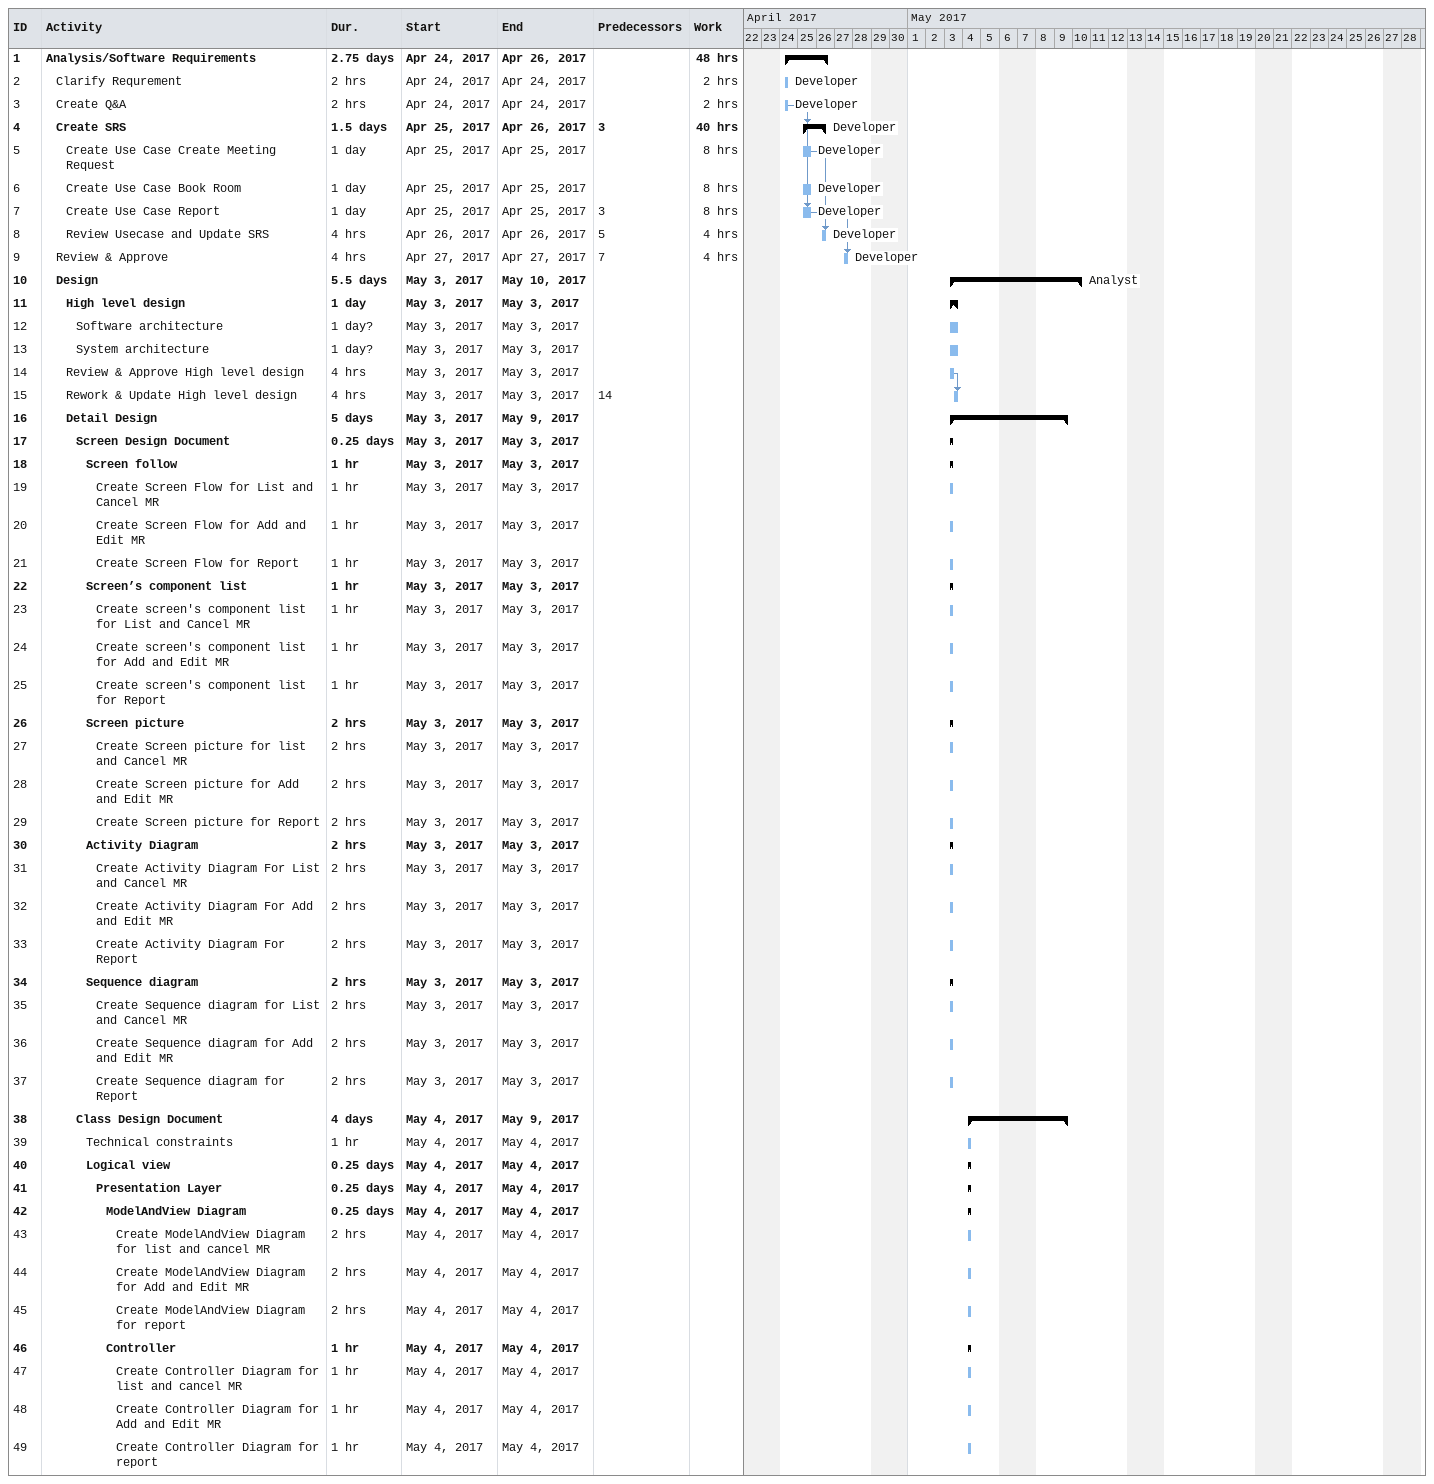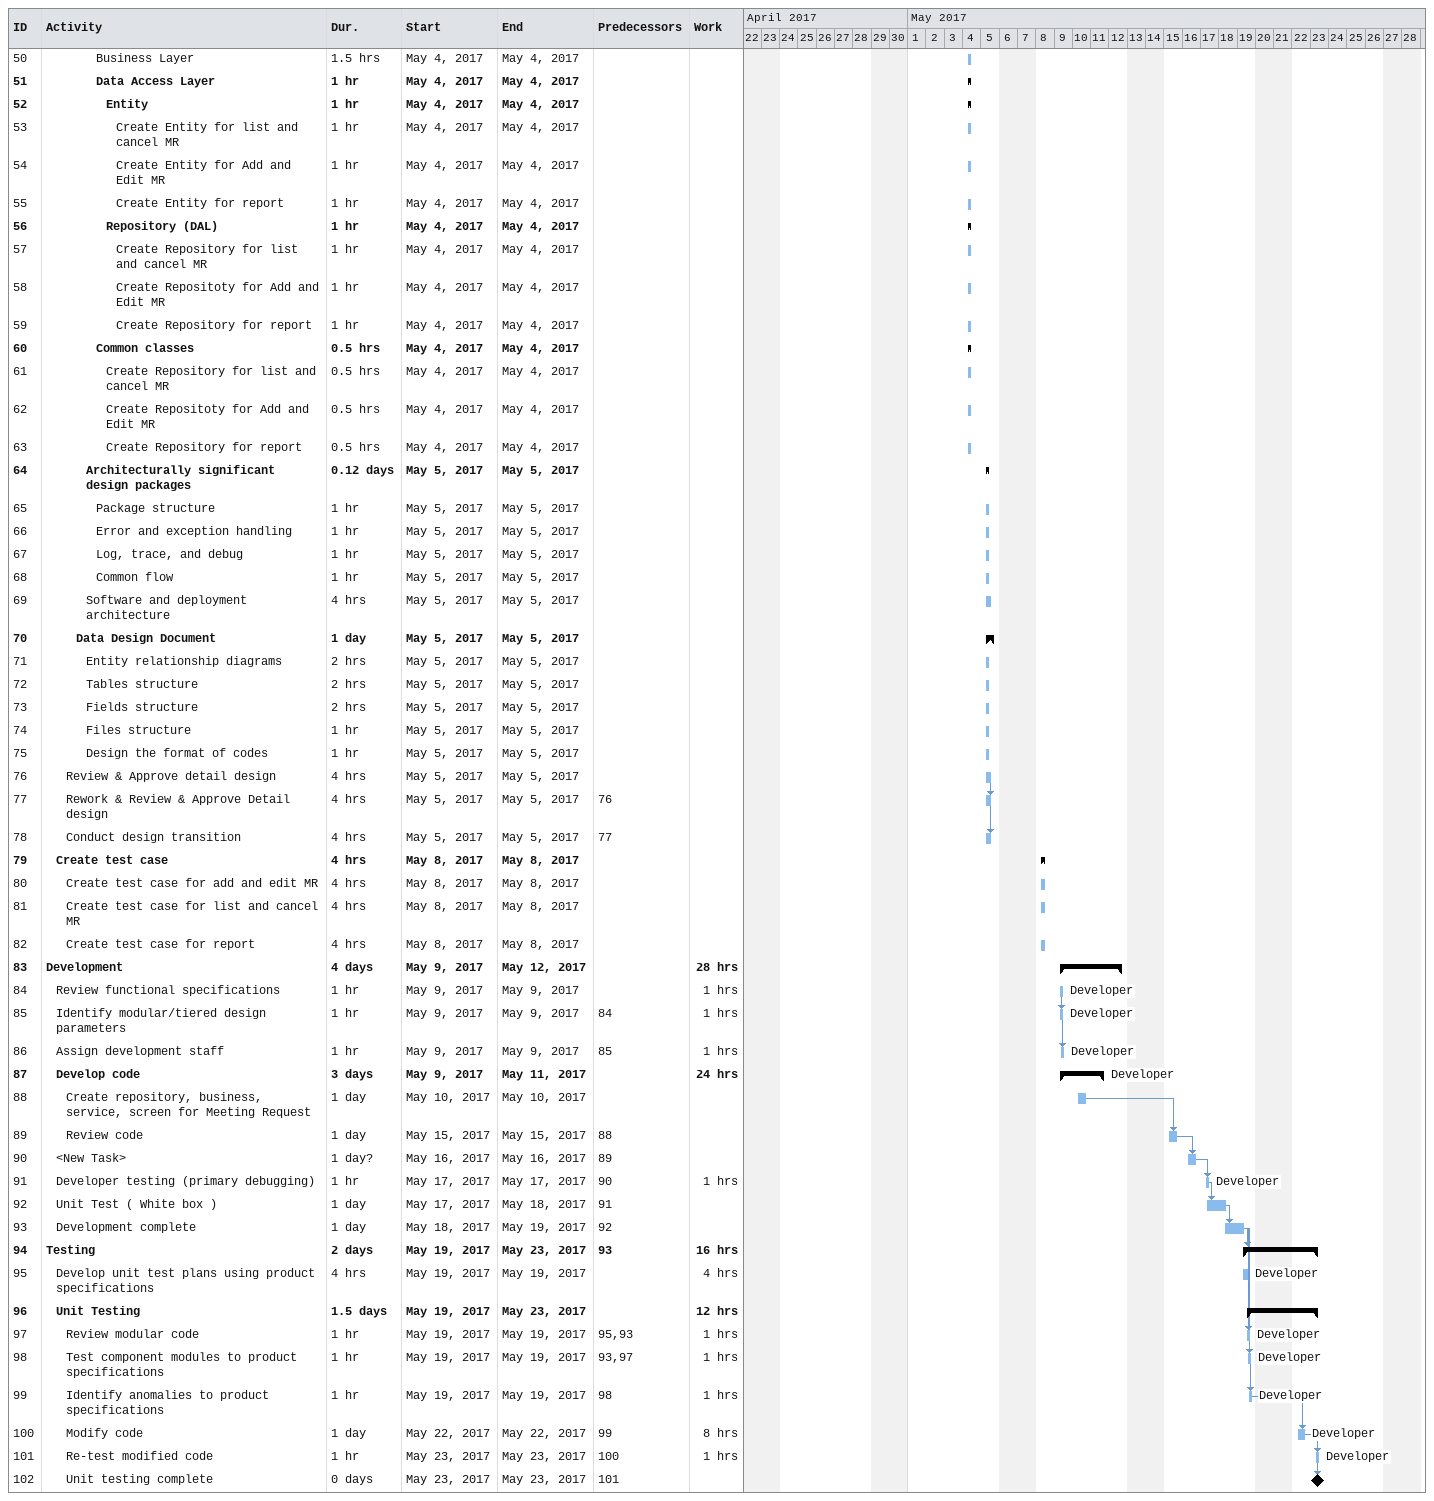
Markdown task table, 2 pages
| ID | Level | Task | Duration | Start | Finish | Predecessors | Resources | Work (h) |
|---|---|---|---|---|---|---|---|---|
| 1 | 1 | **Analysis/Software Requirements** | 2.75d | 2017-04-24 | 2017-04-26 |  |  | 48 |
| 2 | 2 | Clarify Requrement | 2h | 2017-04-24 | 2017-04-24 |  | Developer | 2 |
| 3 | 2 | Create Q&A | 2h | 2017-04-24 | 2017-04-24 |  | Developer | 2 |
| 4 | 2 | **Create SRS** | 1.5d | 2017-04-25 | 2017-04-26 | 3 | Developer | 40 |
| 5 | 3 | Create Use Case Create Meeting Request | 1d | 2017-04-25 | 2017-04-25 |  | Developer | 8 |
| 6 | 3 | Create Use Case Book Room | 1d | 2017-04-25 | 2017-04-25 |  | Developer | 8 |
| 7 | 3 | Create Use Case Report | 1d | 2017-04-25 | 2017-04-25 | 3 | Developer | 8 |
| 8 | 3 | Review Usecase and Update SRS | 4h | 2017-04-26 | 2017-04-26 | 5 | Developer | 4 |
| 9 | 2 | Review & Approve | 4h | 2017-04-27 | 2017-04-27 | 7 | Developer | 4 |
| 10 | 2 | **Design** | 5.5d | 2017-05-03 | 2017-05-10 |  | Analyst |  |
| 11 | 3 | **High level design** | 1d | 2017-05-03 | 2017-05-03 |  |  |  |
| 12 | 4 | Software architecture | 1d? | 2017-05-03 | 2017-05-03 |  |  |  |
| 13 | 4 | System architecture | 1d? | 2017-05-03 | 2017-05-03 |  |  |  |
| 14 | 3 | Review & Approve High level design | 4h | 2017-05-03 | 2017-05-03 |  |  |  |
| 15 | 3 | Rework & Update High level design | 4h | 2017-05-03 | 2017-05-03 | 14 |  |  |
| 16 | 3 | **Detail Design** | 5d | 2017-05-03 | 2017-05-09 |  |  |  |
| 17 | 4 | **Screen Design Document** | 0.25d | 2017-05-03 | 2017-05-03 |  |  |  |
| 18 | 5 | **Screen follow** | 1h | 2017-05-03 | 2017-05-03 |  |  |  |
| 19 | 6 | Create Screen Flow for List and Cancel MR | 1h | 2017-05-03 | 2017-05-03 |  |  |  |
| 20 | 6 | Create Screen Flow for Add and Edit MR | 1h | 2017-05-03 | 2017-05-03 |  |  |  |
| 21 | 6 | Create Screen Flow for Report | 1h | 2017-05-03 | 2017-05-03 |  |  |  |
| 22 | 5 | **Screen’s component list** | 1h | 2017-05-03 | 2017-05-03 |  |  |  |
| 23 | 6 | Create screen's component list for List and Cancel MR | 1h | 2017-05-03 | 2017-05-03 |  |  |  |
| 24 | 6 | Create screen's component list for Add and Edit MR | 1h | 2017-05-03 | 2017-05-03 |  |  |  |
| 25 | 6 | Create screen's component list for Report | 1h | 2017-05-03 | 2017-05-03 |  |  |  |
| 26 | 5 | **Screen picture** | 2h | 2017-05-03 | 2017-05-03 |  |  |  |
| 27 | 6 | Create Screen picture for list and Cancel MR | 2h | 2017-05-03 | 2017-05-03 |  |  |  |
| 28 | 6 | Create Screen picture for Add and Edit MR | 2h | 2017-05-03 | 2017-05-03 |  |  |  |
| 29 | 6 | Create Screen picture for Report | 2h | 2017-05-03 | 2017-05-03 |  |  |  |
| 30 | 5 | **Activity Diagram** | 2h | 2017-05-03 | 2017-05-03 |  |  |  |
| 31 | 6 | Create Activity Diagram For List and Cancel MR | 2h | 2017-05-03 | 2017-05-03 |  |  |  |
| 32 | 6 | Create Activity Diagram For Add and Edit MR | 2h | 2017-05-03 | 2017-05-03 |  |  |  |
| 33 | 6 | Create Activity Diagram For Report | 2h | 2017-05-03 | 2017-05-03 |  |  |  |
| 34 | 5 | **Sequence diagram** | 2h | 2017-05-03 | 2017-05-03 |  |  |  |
| 35 | 6 | Create Sequence diagram for List and Cancel MR | 2h | 2017-05-03 | 2017-05-03 |  |  |  |
| 36 | 6 | Create Sequence diagram for Add and Edit MR | 2h | 2017-05-03 | 2017-05-03 |  |  |  |
| 37 | 6 | Create Sequence diagram for Report | 2h | 2017-05-03 | 2017-05-03 |  |  |  |
| 38 | 4 | **Class Design Document** | 4d | 2017-05-04 | 2017-05-09 |  |  |  |
| 39 | 5 | Technical constraints | 1h | 2017-05-04 | 2017-05-04 |  |  |  |
| 40 | 5 | **Logical view** | 0.25d | 2017-05-04 | 2017-05-04 |  |  |  |
| 41 | 6 | **Presentation Layer** | 0.25d | 2017-05-04 | 2017-05-04 |  |  |  |
| 42 | 7 | **ModelAndView Diagram** | 0.25d | 2017-05-04 | 2017-05-04 |  |  |  |
| 43 | 8 | Create ModelAndView Diagram for list and cancel MR | 2h | 2017-05-04 | 2017-05-04 |  |  |  |
| 44 | 8 | Create ModelAndView Diagram for Add and Edit MR | 2h | 2017-05-04 | 2017-05-04 |  |  |  |
| 45 | 8 | Create ModelAndView Diagram for report | 2h | 2017-05-04 | 2017-05-04 |  |  |  |
| 46 | 7 | **Controller** | 1h | 2017-05-04 | 2017-05-04 |  |  |  |
| 47 | 8 | Create Controller Diagram for list and cancel MR | 1h | 2017-05-04 | 2017-05-04 |  |  |  |
| 48 | 8 | Create Controller Diagram for Add and Edit MR | 1h | 2017-05-04 | 2017-05-04 |  |  |  |
| 49 | 8 | Create Controller Diagram for report | 1h | 2017-05-04 | 2017-05-04 |  |  |  |
| 50 | 6 | Business Layer | 1.5h | 2017-05-04 | 2017-05-04 |  |  |  |
| 51 | 6 | **Data Access Layer** | 1h | 2017-05-04 | 2017-05-04 |  |  |  |
| 52 | 7 | **Entity** | 1h | 2017-05-04 | 2017-05-04 |  |  |  |
| 53 | 8 | Create Entity for list and cancel MR | 1h | 2017-05-04 | 2017-05-04 |  |  |  |
| 54 | 8 | Create Entity for Add and Edit MR | 1h | 2017-05-04 | 2017-05-04 |  |  |  |
| 55 | 8 | Create Entity for report | 1h | 2017-05-04 | 2017-05-04 |  |  |  |
| 56 | 7 | **Repository (DAL)** | 1h | 2017-05-04 | 2017-05-04 |  |  |  |
| 57 | 8 | Create Repository for list and cancel MR | 1h | 2017-05-04 | 2017-05-04 |  |  |  |
| 58 | 8 | Create Repositoty for Add and Edit MR | 1h | 2017-05-04 | 2017-05-04 |  |  |  |
| 59 | 8 | Create Repository for report | 1h | 2017-05-04 | 2017-05-04 |  |  |  |
| 60 | 6 | **Common classes** | 0.5h | 2017-05-04 | 2017-05-04 |  |  |  |
| 61 | 7 | Create Repository for list and cancel MR | 0.5h | 2017-05-04 | 2017-05-04 |  |  |  |
| 62 | 7 | Create Repositoty for Add and Edit MR | 0.5h | 2017-05-04 | 2017-05-04 |  |  |  |
| 63 | 7 | Create Repository for report | 0.5h | 2017-05-04 | 2017-05-04 |  |  |  |
| 64 | 5 | **Architecturally significant design packages** | 0.12d | 2017-05-05 | 2017-05-05 |  |  |  |
| 65 | 6 | Package structure | 1h | 2017-05-05 | 2017-05-05 |  |  |  |
| 66 | 6 | Error and exception handling | 1h | 2017-05-05 | 2017-05-05 |  |  |  |
| 67 | 6 | Log, trace, and debug | 1h | 2017-05-05 | 2017-05-05 |  |  |  |
| 68 | 6 | Common flow | 1h | 2017-05-05 | 2017-05-05 |  |  |  |
| 69 | 5 | Software and deployment architecture | 4h | 2017-05-05 | 2017-05-05 |  |  |  |
| 70 | 4 | **Data Design Document** | 1d | 2017-05-05 | 2017-05-05 |  |  |  |
| 71 | 5 | Entity relationship diagrams | 2h | 2017-05-05 | 2017-05-05 |  |  |  |
| 72 | 5 | Tables structure | 2h | 2017-05-05 | 2017-05-05 |  |  |  |
| 73 | 5 | Fields structure | 2h | 2017-05-05 | 2017-05-05 |  |  |  |
| 74 | 5 | Files structure | 1h | 2017-05-05 | 2017-05-05 |  |  |  |
| 75 | 5 | Design the format of codes | 1h | 2017-05-05 | 2017-05-05 |  |  |  |
| 76 | 3 | Review & Approve detail design | 4h | 2017-05-05 | 2017-05-05 |  |  |  |
| 77 | 3 | Rework & Review & Approve Detail design | 4h | 2017-05-05 | 2017-05-05 | 76 |  |  |
| 78 | 3 | Conduct design transition | 4h | 2017-05-05 | 2017-05-05 | 77 |  |  |
| 79 | 2 | **Create test case** | 4h | 2017-05-08 | 2017-05-08 |  |  |  |
| 80 | 3 | Create test case for add and edit MR | 4h | 2017-05-08 | 2017-05-08 |  |  |  |
| 81 | 3 | Create test case for list and cancel MR | 4h | 2017-05-08 | 2017-05-08 |  |  |  |
| 82 | 3 | Create test case for report | 4h | 2017-05-08 | 2017-05-08 |  |  |  |
| 83 | 1 | **Development** | 4d | 2017-05-09 | 2017-05-12 |  |  | 28 |
| 84 | 2 | Review functional specifications | 1h | 2017-05-09 | 2017-05-09 |  | Developer | 1 |
| 85 | 2 | Identify modular/tiered design parameters | 1h | 2017-05-09 | 2017-05-09 | 84 | Developer | 1 |
| 86 | 2 | Assign development staff | 1h | 2017-05-09 | 2017-05-09 | 85 | Developer | 1 |
| 87 | 2 | **Develop code** | 3d | 2017-05-09 | 2017-05-11 |  | Developer | 24 |
| 88 | 3 | Create repository, business, service, screen for Meeting Request | 1d | 2017-05-10 | 2017-05-10 |  |  |  |
| 89 | 3 | Review code | 1d | 2017-05-15 | 2017-05-15 | 88 |  |  |
| 90 | 2 | <New Task> | 1d? | 2017-05-16 | 2017-05-16 | 89 |  |  |
| 91 | 2 | Developer testing (primary debugging) | 1h | 2017-05-17 | 2017-05-17 | 90 | Developer | 1 |
| 92 | 2 | Unit Test ( White box ) | 1d | 2017-05-17 | 2017-05-18 | 91 |  |  |
| 93 | 2 | Development complete | 1d | 2017-05-18 | 2017-05-19 | 92 |  |  |
| 94 | 1 | **Testing** | 2d | 2017-05-19 | 2017-05-23 | 93 |  | 16 |
| 95 | 2 | Develop unit test plans using product specifications | 4h | 2017-05-19 | 2017-05-19 |  | Developer | 4 |
| 96 | 2 | **Unit Testing** | 1.5d | 2017-05-19 | 2017-05-23 |  |  | 12 |
| 97 | 3 | Review modular code | 1h | 2017-05-19 | 2017-05-19 | 95, 93 | Developer | 1 |
| 98 | 3 | Test component modules to product specifications | 1h | 2017-05-19 | 2017-05-19 | 93, 97 | Developer | 1 |
| 99 | 3 | Identify anomalies to product specifications | 1h | 2017-05-19 | 2017-05-19 | 98 | Developer | 1 |
| 100 | 3 | Modify code | 1d | 2017-05-22 | 2017-05-22 | 99 | Developer | 8 |
| 101 | 3 | Re-test modified code | 1h | 2017-05-23 | 2017-05-23 | 100 | Developer | 1 |
| 102 | 3 | Unit testing complete | 0d | 2017-05-23 | 2017-05-23 | 101 |  |  |
